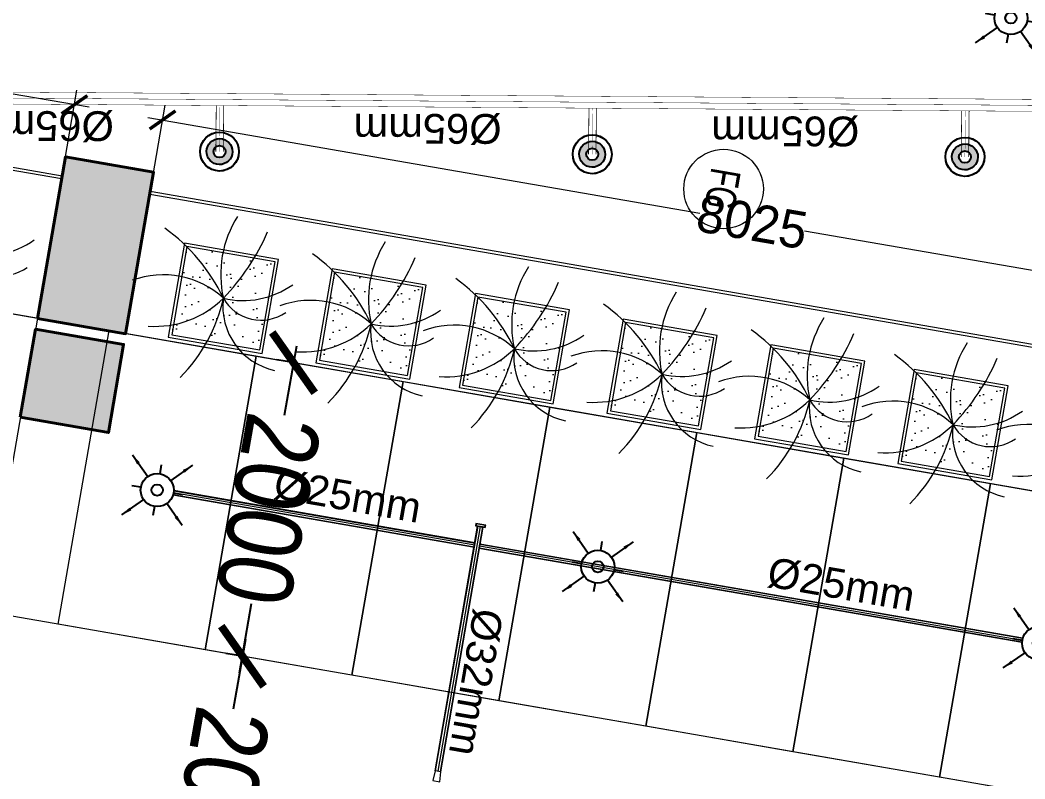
# Model space of a CAD drawing. Header units: inches. Extents: x 257070 to 799932, y -17980 to 269260.
# Drawn here: x 334737 to 341477, y 140627 to 145720 of the extents above; entities that cross this region are included whole.
import ezdxf
from ezdxf.enums import TextEntityAlignment as Align

# ---------------------------------------------------------------- set-up
doc = ezdxf.new("R2010")
doc.units = ezdxf.units.IN
doc.header["$MEASUREMENT"] = 0
doc.header["$PDMODE"] = 99
doc.header["$PDSIZE"] = 100
for name, color, linetype in [('0-AES-F-SPRINKLER', 10, 'Continuous'), ('0-aes-ff Nozzel', 30, 'Continuous'), ('0-aes-water curtan pipe', 200, 'Continuous')]:
    doc.layers.add(name, color=color, linetype=linetype)
for name, color, linetype, lineweight in [('0-AES-F-SPRINKLER PIPE', 10, 'Continuous', 15), ('0-aes-FF-Sprinkler Header', 5, 'Continuous', 0), ('04--HATCH-0', 253, 'Continuous', 13), ('07--DIM-1', 1, 'Continuous', 20), ('07--DIM-2', 2, 'Continuous', 25), ('08--DOOR REF', 7, 'Continuous', 20), ('08--DOORREF', 7, 'Continuous', 20), ('08--DOORREF-1', 7, 'Continuous', 20), ('E--CONCRETE-4', 4, 'Continuous', 40), ('E--CONCRETE-SHADE', 253, 'Continuous', 20), ('L--GLASS-01', 142, 'Continuous', 20), ('M--TILING-2', 252, 'Continuous', 18), ('Q--PARKING', 253, 'Continuous', 13)]:
    doc.layers.add(name, color=color, linetype=linetype, lineweight=lineweight)
doc.layers.add('N--FURNITURE-3', color=7, linetype='Continuous', lineweight=13, true_color=0xd47d7d)
doc.styles.get("Standard").update_dxf_attribs({"font": 'arial.ttf'})
doc.styles.add('TEXT style 175', font='GOTHIC.TTF')
doc.styles.add('TEXT style 75', font='ARIALN.TTF')
doc.dimstyles.new('175', dxfattribs={"dimtxt": 350, "dimasz": 263, "dimexe": 263, "dimexo": 0, "dimgap": 175, "dimtad": 0, "dimdec": 0, "dimrnd": 5, "dimzin": 0, "dimdsep": 46, "dimtxsty": 'TEXT style 175', "dimblk": 'OBLIQUE', "dimcen": 0.09, "dimdle": 263, "dimclrd": 256, "dimclre": 256, "dimclrt": 256, "dimadec": 0, "dimazin": 0, "dimtfac": 1, "dimtdec": 0, "dimtofl": 0, "dimtmove": 1, "dimatfit": 3, "dimldrblk": 'OPEN90', "dimfxl": 1, "dimtolj": 1, "dimtzin": 0, "dimarcsym": 0})
doc.dimstyles.new('75', dxfattribs={"dimscale": 1.5, "dimtxt": 200, "dimasz": 113, "dimexe": 113, "dimexo": 0, "dimgap": 25, "dimtad": 0, "dimdec": 0, "dimrnd": 5, "dimzin": 0, "dimdsep": 46, "dimtxsty": 'TEXT style 75', "dimblk": 'ARCHTICK', "dimcen": 0.09, "dimdle": 113, "dimclrd": 8, "dimclre": 8, "dimclrt": 256, "dimadec": 0, "dimazin": 0, "dimtfac": 1, "dimtdec": 0, "dimtofl": 0, "dimtmove": 1, "dimatfit": 3, "dimldrblk": 'OPEN90', "dimfxl": 0, "dimtolj": 1, "dimtzin": 0, "dimarcsym": 0})
doc.dimstyles.new('ISO-25', dxfattribs={"dimtxt": 2.5, "dimasz": 2.5, "dimexe": 1.25, "dimexo": 0.625, "dimtad": 1, "dimtxsty": 'Standard', "dimcen": 2.5, "dimadec": 0, "dimazin": 0, "dimtfac": 1, "dimtmove": 0, "dimatfit": 3, "dimfxl": 1, "dimarcsym": 0})

# ---------------------------------------------------------------- blocks, each defined once
blk = doc.blocks.new('OPEN-NO')
at = {"layer": '08--DOORREF-1'}
blk.add_circle((0, 0), 300, dxfattribs=at)
at = {"layer": '08--DOORREF', "width": 0.7}
blk.add_attdef('OPEINGNO', text='', height=225, rotation=24.75, dxfattribs=at).set_placement((3.2, -4.8), align=Align.MIDDLE)
blk = doc.blocks.new('_ArchTick')
at = {"color": 0, "linetype": 'ByBlock', "const_width": 0.15}
blk.add_lwpolyline([(-0.5, -0.5), (0.5, 0.5)], dxfattribs=at)
blk = doc.blocks.new('*D76')
at = {"layer": '07--DIM-1', "color": 8, "lineweight": -2, "transparency": 16777216}
for p, q in [((9243.5, 21387.1), (9243.5, 19546.9)), ((9729.6, 21287.1), (9143.5, 21287.1)), ((9243.5, 16987.1), (9243.5, 18827.2)), ((9729.6, 17087.1), (9143.5, 17087.1))]:
    blk.add_line(p, q, dxfattribs=at)
at = {"layer": 'DEFPOINTS', "color": 0, "transparency": 16777216}
for p in [(9243.5, 21287.1), (9729.6, 21287.1), (9729.6, 17087.1)]:
    blk.add_point(p, dxfattribs=at)
at = {"layer": '07--DIM-1', "color": 8, "lineweight": -2, "transparency": 16777216, "xscale": 150, "yscale": 150, "zscale": 150}
for p, rotation in [((9243.5, 21287.1), 90), ((9243.5, 17087.1), 270)]:
    blk.add_blockref('_ArchTick', p, dxfattribs=dict(at, rotation=rotation))
at = {"layer": '07--DIM-1', "transparency": 16777216, "insert": (9243.5, 19187.1), "char_height": 250, "attachment_point": 5, "rotation": 90, "style": 'TEXT style 175'}
blk.add_mtext('\\A1;4200', dxfattribs=at)
blk = doc.blocks.new('_Oblique')
at = {"color": 0, "linetype": 'ByBlock', "lineweight": -2}
blk.add_line((-0.5, -0.5), (0.5, 0.5), dxfattribs=at)
blk = doc.blocks.new('_Open90')
at = {"color": 0, "linetype": 'ByBlock', "lineweight": -2}
for p, q in [((-0.5, 0.5), (0, 0)), ((0, 0), (-1, 0)), ((0, 0), (-0.5, -0.5))]:
    blk.add_line(p, q, dxfattribs=at)
blk = doc.blocks.new('*D77')
at = {"layer": '07--DIM-1', "color": 8, "lineweight": -2, "transparency": 16777216}
for p, q in [((9243.5, 30013.8), (9243.5, 26257.3)), ((9749.6, 29913.8), (9143.5, 29913.8)), ((9243.5, 21787.1), (9243.5, 25543.6)), ((9749.6, 21887.1), (9143.5, 21887.1))]:
    blk.add_line(p, q, dxfattribs=at)
at = {"layer": 'DEFPOINTS', "color": 0, "transparency": 16777216}
for p in [(9243.5, 29913.8), (9749.6, 29913.8), (9749.6, 21887.1)]:
    blk.add_point(p, dxfattribs=at)
at = {"layer": '07--DIM-1', "color": 8, "lineweight": -2, "transparency": 16777216, "xscale": 150, "yscale": 150, "zscale": 150}
for p, rotation in [((9243.5, 29913.8), 90), ((9243.5, 21887.1), 270)]:
    blk.add_blockref('_ArchTick', p, dxfattribs=dict(at, rotation=rotation))
at = {"layer": '07--DIM-1', "transparency": 16777216, "insert": (9243.5, 25900.5), "char_height": 250, "attachment_point": 5, "rotation": 90, "style": 'TEXT style 175'}
blk.add_mtext('\\A1;8025', dxfattribs=at)
blk = doc.blocks.new('*D246')
at = {"layer": '07--DIM-2', "color": 251, "lineweight": -2, "ltscale": 1000, "transparency": 16777216}
for p, q in [((336247.8, 141561.9), (336166.9, 141095.8)), ((336228.5, 141450.5), (336117.2, 141469.9)), ((335866.9, 139368.7), (335947.9, 139834.8)), ((335827.5, 139490.3), (335997.6, 139460.7))]:
    blk.add_line(p, q, dxfattribs=at)
at = {"layer": 'DEFPOINTS', "color": 0, "ltscale": 1000, "transparency": 16777216}
for p in [(336228.5, 141450.5, 0), (336228.5, 141450.5), (335827.5, 139490.3, 0)]:
    blk.add_point(p, dxfattribs=at)
at = {"layer": '07--DIM-2', "color": 251, "lineweight": -2, "ltscale": 1000, "transparency": 16777216, "xscale": 350, "yscale": 350, "zscale": 350}
for p, rotation in [((336228.5, 141450.5), 80.14691522976743), ((335886.2, 139480), 260.1469152297674)]:
    blk.add_blockref('_ArchTick', p, dxfattribs=dict(at, rotation=rotation))
at = {"layer": '07--DIM-2', "ltscale": 1000, "transparency": 16777216, "insert": (336057.4, 140465.3), "char_height": 500, "attachment_point": 5, "rotation": 260, "style": 'TEXT style 75'}
blk.add_mtext('\\A1;2000', dxfattribs=at)
blk = doc.blocks.new('*D247')
at = {"layer": '07--DIM-2', "color": 251, "lineweight": -2, "ltscale": 1000, "transparency": 16777216}
for p, q in [((336590.1, 143532.4), (336509.1, 143066.3)), ((336570.7, 143421), (336459.4, 143440.4)), ((336209.2, 141339.2), (336290.1, 141805.3)), ((336228.5, 141450.5), (336117.2, 141469.9))]:
    blk.add_line(p, q, dxfattribs=at)
at = {"layer": 'DEFPOINTS', "color": 0, "ltscale": 1000, "transparency": 16777216}
for p in [(336570.7, 143421), (336570.7, 143421), (336228.5, 141450.5, 0)]:
    blk.add_point(p, dxfattribs=at)
at = {"layer": '07--DIM-2', "color": 251, "lineweight": -2, "ltscale": 1000, "transparency": 16777216, "xscale": 350, "yscale": 350, "zscale": 350}
for p, rotation in [((336570.7, 143421), 80.14691522976743), ((336228.5, 141450.5), 260.1469152297674)]:
    blk.add_blockref('_ArchTick', p, dxfattribs=dict(at, rotation=rotation))
at = {"layer": '07--DIM-2', "ltscale": 1000, "transparency": 16777216, "insert": (336399.6, 142435.8), "char_height": 500, "attachment_point": 5, "rotation": 260, "style": 'TEXT style 75'}
blk.add_mtext('\\A1;2000', dxfattribs=at)
blk = doc.blocks.new('*U734')
at = {"layer": '0-AES-F-SPRINKLER PIPE', "color": 200, "lineweight": 30, "const_width": 2.67}
for points in [[(-1770300, 98912.3), (-1770300, 48792.1)], [(-1770220, 98912.3), (-1770220, 48792.1)]]:
    blk.add_lwpolyline(points, dxfattribs=at)
at = {"layer": '0-AES-F-SPRINKLER PIPE', "color": 252, "lineweight": 30, "const_width": 2.67}
blk.add_lwpolyline([(-1770260, 98912.3), (-1770260, 48792.1)], dxfattribs=at)
blk = doc.blocks.new('*U701')
at = {"layer": '0-aes-FF-Sprinkler Header', "color": 1, "const_width": 5}
for points in [[(12087231.5, -3664418.6), (12087540.8, -3664418.6)], [(12087231.5, -3664468.6), (12087540.8, -3664468.6)]]:
    blk.add_lwpolyline(points, dxfattribs=at)
at = {"layer": '0-aes-FF-Sprinkler Header', "color": 8, "const_width": 2}
blk.add_lwpolyline([(12087231.5, -3664443.6), (12087540.8, -3664443.6)], dxfattribs=at)
blk = doc.blocks.new('Nozzel')
at = {"transparency": 33554585}
h = blk.add_hatch(color=30, dxfattribs=at)
h.dxf.hatch_style = 1
edge = h.paths.add_edge_path()
edge.add_ellipse((-1664094.5, 224268.9), major_axis=(0.9, 87), ratio=1, start_angle=0, end_angle=360)
edge = h.paths.add_edge_path(flags=16)
edge.add_arc((-1664094.5, 224268.9), 40, 0, 360)
blk.add_circle((-1664094.5, 224268.9), 40)
at = {"layer": '0-AES-F-SPRINKLER', "color": 13}
blk.add_circle((-1664094.5, 224268.9), 130.6, dxfattribs=at)
for major_axis, start_param, end_param in [((0.6, 130.5), 1.575618, 7.858803), ((0.9, 87), 1.580914353715009, 7.864099660894595)]:
    blk.add_ellipse((-1664094.5, 224268.9), major_axis=major_axis, ratio=1, start_param=start_param, end_param=end_param, dxfattribs=at)
at = {"layer": '0-AES-F-SPRINKLER PIPE', "lineweight": 30, "rotation": 180}
blk.add_blockref('*U701', (10423137, -3440174.7), dxfattribs=at)
blk = doc.blocks.new('A$C62443269')
at = {"layer": '04--HATCH-0'}
h = blk.add_hatch(dxfattribs=at)
h.set_pattern_fill('AR-SAND', color=104, scale=100, angle=-23.57346)
h.set_pattern_definition([(13.926542, (-409500.4, -1081826.15), (71.284757, 179.121923), [0, -152, 0, -170, 0, -162.5]), (343.926542, (-409500.4, -1081826.15), (275.07308, 187.885554), [0, -82, 0, -137, 0, -52.5]), (303.926542, (-409613.13, -1081776.96), (285.652397, -124.02348), [0, -50, 0, -180, 0, -235]), (293.926542, (-409613.13, -1081776.96), (310.626355, -39.77918), [0, -25, 0, -118, 0, -135])])
h.paths.add_polyline_path([(10053, 27760.3), (10653, 27760.3), (10653, 27160.3), (10053, 27160.3)])
h = blk.add_hatch(dxfattribs=at)
h.set_pattern_fill('AR-SAND', color=104, scale=100, angle=-23.57346)
h.set_pattern_definition([(13.926542, (-409500.4, -1082801.52), (71.284757, 179.121923), [0, -152, 0, -170, 0, -162.5]), (343.926542, (-409500.4, -1082801.52), (275.07308, 187.885554), [0, -82, 0, -137, 0, -52.5]), (303.926542, (-409613.13, -1082752.33), (285.652397, -124.02348), [0, -50, 0, -180, 0, -235]), (293.926542, (-409613.13, -1082752.33), (310.626355, -39.77918), [0, -25, 0, -118, 0, -135])])
h.paths.add_polyline_path([(10053, 26784.9), (10653, 26784.9), (10653, 26184.9), (10053, 26184.9)])
h = blk.add_hatch(dxfattribs=at)
h.set_pattern_fill('AR-SAND', color=104, scale=100, angle=-23.57346)
h.set_pattern_definition([(13.926542, (-409500.4, -1083806.9), (71.284757, 179.121923), [0, -152, 0, -170, 0, -162.5]), (343.926542, (-409500.4, -1083806.9), (275.07308, 187.885554), [0, -82, 0, -137, 0, -52.5]), (303.926542, (-409613.13, -1083757.71), (285.652397, -124.02348), [0, -50, 0, -180, 0, -235]), (293.926542, (-409613.13, -1083757.7), (310.626355, -39.77918), [0, -25, 0, -118, 0, -135])])
h.paths.add_polyline_path([(10053, 25779.5), (10653, 25779.5), (10653, 25179.5), (10053, 25179.5)])
h = blk.add_hatch(dxfattribs=at)
h.set_pattern_fill('AR-SAND', color=104, scale=100, angle=-23.57346)
h.set_pattern_definition([(13.926542, (-409500.4, -1084812.28), (71.284757, 179.121923), [0, -152, 0, -170, 0, -162.5]), (343.926542, (-409500.4, -1084812.28), (275.07308, 187.885554), [0, -82, 0, -137, 0, -52.5]), (303.926542, (-409613.13, -1084763.09), (285.652397, -124.02348), [0, -50, 0, -180, 0, -235]), (293.926542, (-409613.13, -1084763.1), (310.626355, -39.77918), [0, -25, 0, -118, 0, -135])])
h.paths.add_polyline_path([(10053, 24774.1), (10653, 24774.1), (10653, 24174.1), (10053, 24174.1)])
h = blk.add_hatch(dxfattribs=at)
h.set_pattern_fill('AR-SAND', color=104, scale=100, angle=-23.57346)
h.set_pattern_definition([(13.926542, (-409500.4, -1085787.65), (71.284757, 179.121923), [0, -152, 0, -170, 0, -162.5]), (343.926542, (-409500.4, -1085787.65), (275.07308, 187.885554), [0, -82, 0, -137, 0, -52.5]), (303.926542, (-409613.13, -1085738.46), (285.652397, -124.02348), [0, -50, 0, -180, 0, -235]), (293.926542, (-409613.13, -1085738.46), (310.626355, -39.77918), [0, -25, 0, -118, 0, -135])])
h.paths.add_polyline_path([(10053, 23798.8), (10653, 23798.8), (10653, 23198.8), (10053, 23198.8)])
h = blk.add_hatch(dxfattribs=at)
h.set_pattern_fill('AR-SAND', color=104, scale=100, angle=-23.57346)
h.set_pattern_definition([(13.926542, (-409500.4, -1086793.03), (71.284757, 179.121923), [0, -152, 0, -170, 0, -162.5]), (343.926542, (-409500.4, -1086793.03), (275.07308, 187.885554), [0, -82, 0, -137, 0, -52.5]), (303.926542, (-409613.13, -1086743.84), (285.652397, -124.02348), [0, -50, 0, -180, 0, -235]), (293.926542, (-409613.13, -1086743.84), (310.626355, -39.77918), [0, -25, 0, -118, 0, -135])])
h.paths.add_polyline_path([(10053, 22793.4), (10653, 22793.4), (10653, 22193.4), (10053, 22193.4)])
at = {"layer": 'E--CONCRETE-SHADE'}
blk.add_hatch(color=256, dxfattribs=at).paths.add_polyline_path([(10699.6, 21287.1), (10699.6, 21887.1), (9599.6, 21887.1), (9599.6, 21287.1)])
at = {"layer": 'E--CONCRETE-SHADE', "ltscale": 3.5}
h = blk.add_hatch(color=256, dxfattribs=at)
h.dxf.hatch_style = 1
h.paths.add_polyline_path([(11372.6, 21886.9), (10772.6, 21887.1), (10772.4, 21287.1), (11372.4, 21286.9)])
at = {"layer": '04--HATCH-0', "color": 104}
for centre, radius, start, end in [((10852.3, 28054.1), 594.7, 147.10102, 210.24805), ((9975.8, 27847), 650.6, 5.815, 54.56725), ((9775.6, 27493.1), 578.4, 356.74172, 45.11048), ((10171, 27684.1), 288.5, 309.11841, 45.10488), ((10333.3, 27897.6), 437.8, 272.58316, 357.8681), ((9513.6, 26219.7), 1497.9, 55.91703, 76.50108), ((10074, 28131.8), 727.3, 247.43335, 292.56665), ((11054.3, 26464.9), 1217.6, 125.16379, 154.32339), ((10852.3, 27137.3), 594.7, 147.10102, 210.24805), ((10301.3, 26367.1), 1094.4, 55.21654, 87.29088), ((9975.8, 26930.1), 650.6, 5.815, 54.56725), ((9775.6, 26517.8), 578.4, 356.74172, 45.11048), ((10171, 26708.7), 288.5, 309.11841, 45.10488), ((10333.3, 26922.2), 437.8, 272.58316, 357.8681), ((9513.6, 25244.3), 1497.9, 55.91703, 76.50108), ((10074, 27156.5), 727.3, 247.43335, 292.56665), ((11054.3, 25489.5), 1217.6, 125.16379, 154.32339), ((10852.3, 26161.9), 594.7, 147.10102, 210.24805), ((10301.3, 25391.8), 1094.4, 55.21654, 87.29088), ((9975.8, 25954.8), 650.6, 5.815, 54.56725), ((9775.6, 25512.4), 578.4, 356.74172, 45.11048), ((10171, 25703.4), 288.5, 309.11841, 45.10488), ((10333.3, 25916.8), 437.8, 272.58316, 357.8681), ((9513.6, 24238.9), 1497.9, 55.91703, 76.50108), ((10074, 26151.1), 727.3, 247.43335, 292.56665), ((11054.3, 24484.1), 1217.6, 125.16379, 154.32339), ((10852.3, 25156.5), 594.7, 147.10102, 210.24805), ((10301.3, 24386.4), 1094.4, 55.21654, 87.29088), ((9975.8, 24949.4), 650.6, 5.815, 54.56725), ((9775.6, 24507), 578.4, 356.74172, 45.11048), ((10171, 24698), 288.5, 309.11841, 45.10488), ((10333.3, 24911.5), 437.8, 272.58316, 357.8681), ((9513.6, 23233.5), 1497.9, 55.91703, 76.50108), ((10074, 25145.7), 727.3, 247.43335, 292.56665), ((11054.3, 23478.8), 1217.6, 125.16379, 154.32339), ((10852.3, 24151.1), 594.7, 147.10102, 210.24805), ((10301.3, 23381), 1094.4, 55.21654, 87.29088), ((9975.8, 23944), 650.6, 5.815, 54.56725), ((9775.6, 23531.6), 578.4, 356.74172, 45.11048), ((10171, 23722.6), 288.5, 309.11841, 45.10488), ((10333.3, 23936.1), 437.8, 272.58316, 357.8681), ((9513.6, 22258.2), 1497.9, 55.91703, 76.50108), ((10074, 24170.3), 727.3, 247.43335, 292.56665), ((11054.3, 22503.4), 1217.6, 125.16379, 154.32339), ((10852.3, 23175.8), 594.7, 147.10102, 210.24805), ((10301.3, 22405.6), 1094.4, 55.21654, 87.29088), ((9975.8, 22968.6), 650.6, 5.815, 54.56725), ((9775.6, 22526.3), 578.4, 356.74172, 45.11048), ((10171, 22717.2), 288.5, 309.11841, 45.10488), ((10333.3, 22930.7), 437.8, 272.58316, 357.8681), ((9513.6, 21252.8), 1497.9, 55.91703, 76.50108), ((10074, 23165), 727.3, 247.43335, 292.56665), ((11054.3, 21498), 1217.6, 125.16379, 154.32339), ((10852.3, 22170.4), 594.7, 147.10102, 210.24805), ((10301.3, 21400.2), 1094.4, 55.21654, 87.29088), ((9975.8, 21963.2), 650.6, 5.815, 54.56725), ((9775.6, 20766.2), 578.4, 356.74172, 45.11048), ((10171, 20957.2), 288.5, 309.11841, 45.10488)]:
    blk.add_arc(centre, radius, start, end, dxfattribs=at)
at = {"layer": 'E--CONCRETE-4'}
blk.add_lwpolyline([(10699.6, 21287.1), (10699.6, 21887.1), (9599.6, 21887.1), (9599.6, 21287.1)], close=True, dxfattribs=at)
at = {"layer": 'E--CONCRETE-4', "ltscale": 10}
blk.add_lwpolyline([(11372.4, 21286.9), (11372.6, 21886.9), (10772.6, 21887.1), (10772.4, 21287.1)], close=True, dxfattribs=at)
at = {"layer": 'L--GLASS-01'}
for p, q in [((9729.6, 21887.1), (9729.6, 29920.4)), ((9749.6, 21887.1), (9749.6, 29913.8)), ((9729.6, 21287.1), (9729.6, 17087.1)), ((9749.6, 21287.1), (9749.6, 17087.1))]:
    blk.add_line(p, q, dxfattribs=at)
at = {"layer": 'N--FURNITURE-3'}
for points in [[(10033, 27140.3), (10673, 27140.3), (10673, 27780.3), (10033, 27780.3)], [(10053, 27160.3), (10653, 27160.3), (10653, 27760.3), (10053, 27760.3)], [(10033, 26164.9), (10673, 26164.9), (10673, 26804.9), (10033, 26804.9)], [(10053, 26184.9), (10653, 26184.9), (10653, 26784.9), (10053, 26784.9)], [(10033, 25159.5), (10673, 25159.5), (10673, 25799.5), (10033, 25799.5)], [(10053, 25179.5), (10653, 25179.5), (10653, 25779.5), (10053, 25779.5)], [(10033, 24154.1), (10673, 24154.1), (10673, 24794.1), (10033, 24794.1)], [(10053, 24174.1), (10653, 24174.1), (10653, 24774.1), (10053, 24774.1)], [(10033, 23178.8), (10673, 23178.8), (10673, 23818.8), (10033, 23818.8)], [(10053, 23198.8), (10653, 23198.8), (10653, 23798.8), (10053, 23798.8)], [(10033, 22173.4), (10673, 22173.4), (10673, 22813.4), (10033, 22813.4)], [(10053, 22193.4), (10653, 22193.4), (10653, 22793.4), (10053, 22793.4)]]:
    blk.add_lwpolyline(points, close=True, dxfattribs=at)
at = {"layer": '08--DOOR REF'}
ref = blk.add_blockref('OPEN-NO', (9057.2, 25674), dxfattribs=dict(at, xscale=0.8888888888888888, yscale=0.8888888888888888, zscale=0.8888888888888888, rotation=337.1632296872284))
ref.add_attrib('OPEINGNO', 'FG', dxfattribs={"layer": '08--DOORREF', "height": 200, "width": 0.7}).set_placement((9058.1, 25669), align=Align.MIDDLE)
at = {"layer": '07--DIM-1'}
for p1, p2, distance, picture, middle in [((9749.6, 21887.1), (9749.6, 29913.8), 506.1, '*D77', (9243.5, 25900.5)), ((9729.6, 17087.1), (9729.6, 21287.1), 486.1, '*D76', (9243.5, 19187.1))]:
    dim = blk.add_aligned_dim(p1=p1, p2=p2, distance=distance, dimstyle='175', override={"dimfxl": 0}, dxfattribs=at)
    dim.commit()
    dim.dimension.update_dxf_attribs({"geometry": picture, "text_midpoint": middle})
blk = doc.blocks.new('*U603')
at = {"layer": '0-AES-F-SPRINKLER'}
for p, q in [((171672.4, 56809.4), (171672.4, 56870.6)), ((171561.6, 56698.5), (171500.3, 56698.5)), ((171783.3, 56698.5), (171844.5, 56698.5)), ((171672.4, 56587.7), (171672.4, 56526.4))]:
    blk.add_line(p, q, dxfattribs=at)
for radius in [110.8, 37.8]:
    blk.add_circle((171672.4, 56698.5), radius, dxfattribs=at)
at = {"layer": '0-AES-F-SPRINKLER PIPE'}
for points, override in [([(171467.9, 56903), (171594, 56776.9)], {"dimasz": 70, "dimtad": 0, "dimfxl": 13, "dimarcsym": 1}), ([(171876.9, 56903), (171750.8, 56776.9)], {"dimasz": 70, "dimtad": 0, "dimfxl": 13, "dimarcsym": 1}), ([(171467.9, 56494), (171594, 56620.1)], {"dimasz": 70, "dimtad": 0, "dimfxl": 13, "dimarcsym": 1}), ([(171876.9, 56494), (171750.8, 56620.1)], {"dimasz": 70, "dimgap": 0.625, "dimtad": 0, "dimfxl": 13, "dimarcsym": 1})]:
    blk.add_leader(points, dimstyle='ISO-25', override=override, dxfattribs=at)

msp = doc.modelspace()

# ---------------------------------------------------------------- hatches: boundary and pattern name
at = {"layer": 'E--CONCRETE-SHADE'}
msp.add_hatch(color=8, dxfattribs=at).paths.add_polyline_path([(334852.7, 143717.2), (335443.9, 143614.7), (335631.8, 144698.5), (335040.6, 144801)])
at = {"layer": 'E--CONCRETE-SHADE', "ltscale": 3.5}
h = msp.add_hatch(color=8, dxfattribs=at)
h.dxf.hatch_style = 1
h.paths.add_polyline_path([(334737.6, 143054.3), (335328.8, 142951.6), (335431.5, 143542.8), (334840.3, 143645.4)])

# ---------------------------------------------------------------- linework, layer by layer
at = {"layer": '0-AES-F-SPRINKLER PIPE', "ltscale": 1000, "elevation": 0}
for points in [[(337787.3, 142196), (335765.6, 142546.4)], [(337789.4, 142208.3), (335767.1, 142558.8)], [(337790, 142211.3), (335767.2, 142561.8)], [(337784.7, 142180.7), (335761.9, 142531.3)], [(337785.2, 142183.7), (335762.8, 142534.2)], [(337521.4, 140682), (337805.9, 142324)], [(337524.3, 140681.5), (337808.9, 142323.5)], [(337540.1, 140678.8), (337824.7, 142320.8)], [(337555.9, 140676.1), (337840.4, 142318)], [(337558.8, 140675.5), (337843.4, 142317.5)], [(341457.1, 141541.8), (337814.8, 142173)], [(341457.2, 141544.8), (337815.3, 142176)], [(341458.7, 141557.2), (337817.4, 142188.3)], [(341461.5, 141569.4), (337819.6, 142200.6)], [(341462.4, 141572.3), (337820.1, 142203.6)]]:
    msp.add_lwpolyline(points, dxfattribs=at)
at = {"layer": '0-AES-F-SPRINKLER PIPE', "ltscale": 1000}
for points in [[(337794.7, 142342.2), (337792, 142326.4), (337857.3, 142315.1), (337860, 142330.9)], [(337797.2, 142338.7), (337795.6, 142328.9), (337854.8, 142318.6), (337856.5, 142328.4)]]:
    msp.add_lwpolyline(points, close=True, dxfattribs=at)
at = {"layer": '0-AES-F-SPRINKLER PIPE', "ltscale": 1000, "elevation": 0}
msp.add_lwpolyline([(337558.8, 140675.5), (337521.4, 140682), (337504.9, 140616.2), (337552.2, 140608)], close=True, dxfattribs=at)
at = {"layer": 'E--CONCRETE-4', "color": 8, "elevation": 0}
msp.add_lwpolyline([(334852.7, 143717.2), (335443.9, 143614.7), (335631.8, 144698.5), (335040.6, 144801)], close=True, dxfattribs=at)
at = {"layer": 'E--CONCRETE-4', "color": 8, "ltscale": 10, "elevation": 0}
msp.add_lwpolyline([(334737.6, 143054.3), (335328.8, 142951.6), (335431.5, 143542.8), (334840.3, 143645.4)], close=True, dxfattribs=at)
at = {"layer": 'M--TILING-2', "color": 8, "elevation": 0}
for points in [[(343044.2, 142296.9), (317836, 146675.1)], [(342113.7, 140428.5), (317949.5, 144625.5)]]:
    msp.add_lwpolyline(points, dxfattribs=at)
at = {"layer": 'Q--PARKING', "color": 8, "elevation": 0}
for points in [[(334510.9, 141749), (333525.7, 141920.2), (333867.9, 143890.7), (334853.2, 143719.5), (334510.9, 141749)], [(335977.9, 141494.2), (334992.6, 141665.4), (335334.9, 143635.9), (336320.1, 143464.7), (335977.9, 141494.2)], [(336963.1, 141323.1), (335977.9, 141494.2), (336320.1, 143464.7), (337305.4, 143293.6), (336963.1, 141323.1)], [(337948.4, 141152), (336963.1, 141323.1), (337305.4, 143293.6), (338290.6, 143122.5), (337948.4, 141152)], [(338933.6, 140980.9), (337948.4, 141152), (338290.6, 143122.5), (339275.9, 142951.4), (338933.6, 140980.9)], [(339918.9, 140809.7), (338933.6, 140980.9), (339275.9, 142951.4), (340261.1, 142780.2), (339918.9, 140809.7)], [(340904.1, 140638.6), (339918.9, 140809.7), (340261.1, 142780.2), (341246.4, 142609.1), (340904.1, 140638.6)], [(341889.4, 140467.5), (340904.1, 140638.6), (341246.4, 142609.1), (342231.6, 142438), (341889.4, 140467.5)]]:
    msp.add_lwpolyline(points, close=True, dxfattribs=at)

# ---------------------------------------------------------------- block references
at = {"layer": '0-AES-F-SPRINKLER', "color": 7, "rotation": 80.15741243644592}
for p in [(367900.5, -33104.1, 0), (362174.4, -36272.4, 0), (365130.1, -36786.3, 0), (368085.9, -37299.4, 0)]:
    msp.add_blockref('*U603', p, dxfattribs=at)
at = {"layer": '0-aes-ff Nozzel', "rotation": 269.4058093131605}
for p in [(94560.4, -1516842.1, 0), (97060.3, -1516859.9, 0), (99560.2, -1516877.8, 0)]:
    msp.add_blockref('Nozzel', p, dxfattribs=at)
at = {"layer": '0-aes-water curtan pipe', "color": 51, "rotation": 89.59137065262729}
msp.add_blockref('*U734', (442611.8, 1914731.7, 0), dxfattribs=at)
at = {"layer": 'M--TILING-2', "color": 8, "rotation": 260.1679168137408}
msp.add_blockref('A$C62443269', (315705.4, 157894.7, 0), dxfattribs=at)

# ---------------------------------------------------------------- texts
at = {"layer": '0-AES-F-SPRINKLER PIPE', "color": 7, "linetype": 'Continuous', "lineweight": -3, "ltscale": 0.9, "char_height": 200, "width": 685.774, "attachment_point": 2}
for s, insert, rotation in [('%%C25mm', (336951.7, 142626.8, 0), 350.16792), ('%%C25mm', (340262.4, 142033.3, 0), 350.16792), ('%%C32mm', (337894.4, 141258, 0), 260.16792)]:
    msp.add_mtext(s, dxfattribs=dict(at, insert=insert, rotation=rotation))
at = {"layer": '0-aes-water curtan pipe', "extrusion": (-9.40022e-12, -7.03085e-09, 1), "char_height": 200, "width": 685.774, "attachment_point": 2, "text_direction": (-0.999999, 0.001337, 0)}
for insert in [(334869.1, 144908.5, 0), (337469.9, 144890, 0), (339868.8, 144872.9, 0)]:
    msp.add_mtext('%%C65mm', dxfattribs=dict(at, insert=insert))

# ---------------------------------------------------------------- dimensions: what is measured, and where the dimension line sits
at = {"layer": '07--DIM-2', "color": 8, "ltscale": 1000}
for base, p1, p2, picture, middle in [((336570.7, 143421, 0), (336228.5, 141450.5, 0), (336570.7, 143421, 0), '*D247', (336399.6, 142435.8, 0)), ((336228.5, 141450.5, 0), (335827.5, 139490.3, 0), (336228.5, 141450.5, 0), '*D246', (336057.4, 140465.3, 0))]:
    dim = msp.add_linear_dim(base=base, p1=p1, p2=p2, angle=260.14692, dimstyle='75', override={"dimscale": 1, "dimtxt": 500, "dimasz": 350, "dimclrd": 251, "dimclre": 251}, dxfattribs=at)
    dim.commit()
    dim.dimension.update_dxf_attribs({"geometry": picture, "text_midpoint": middle, "text_rotation": 260})

doc.saveas('drawing.dxf')
